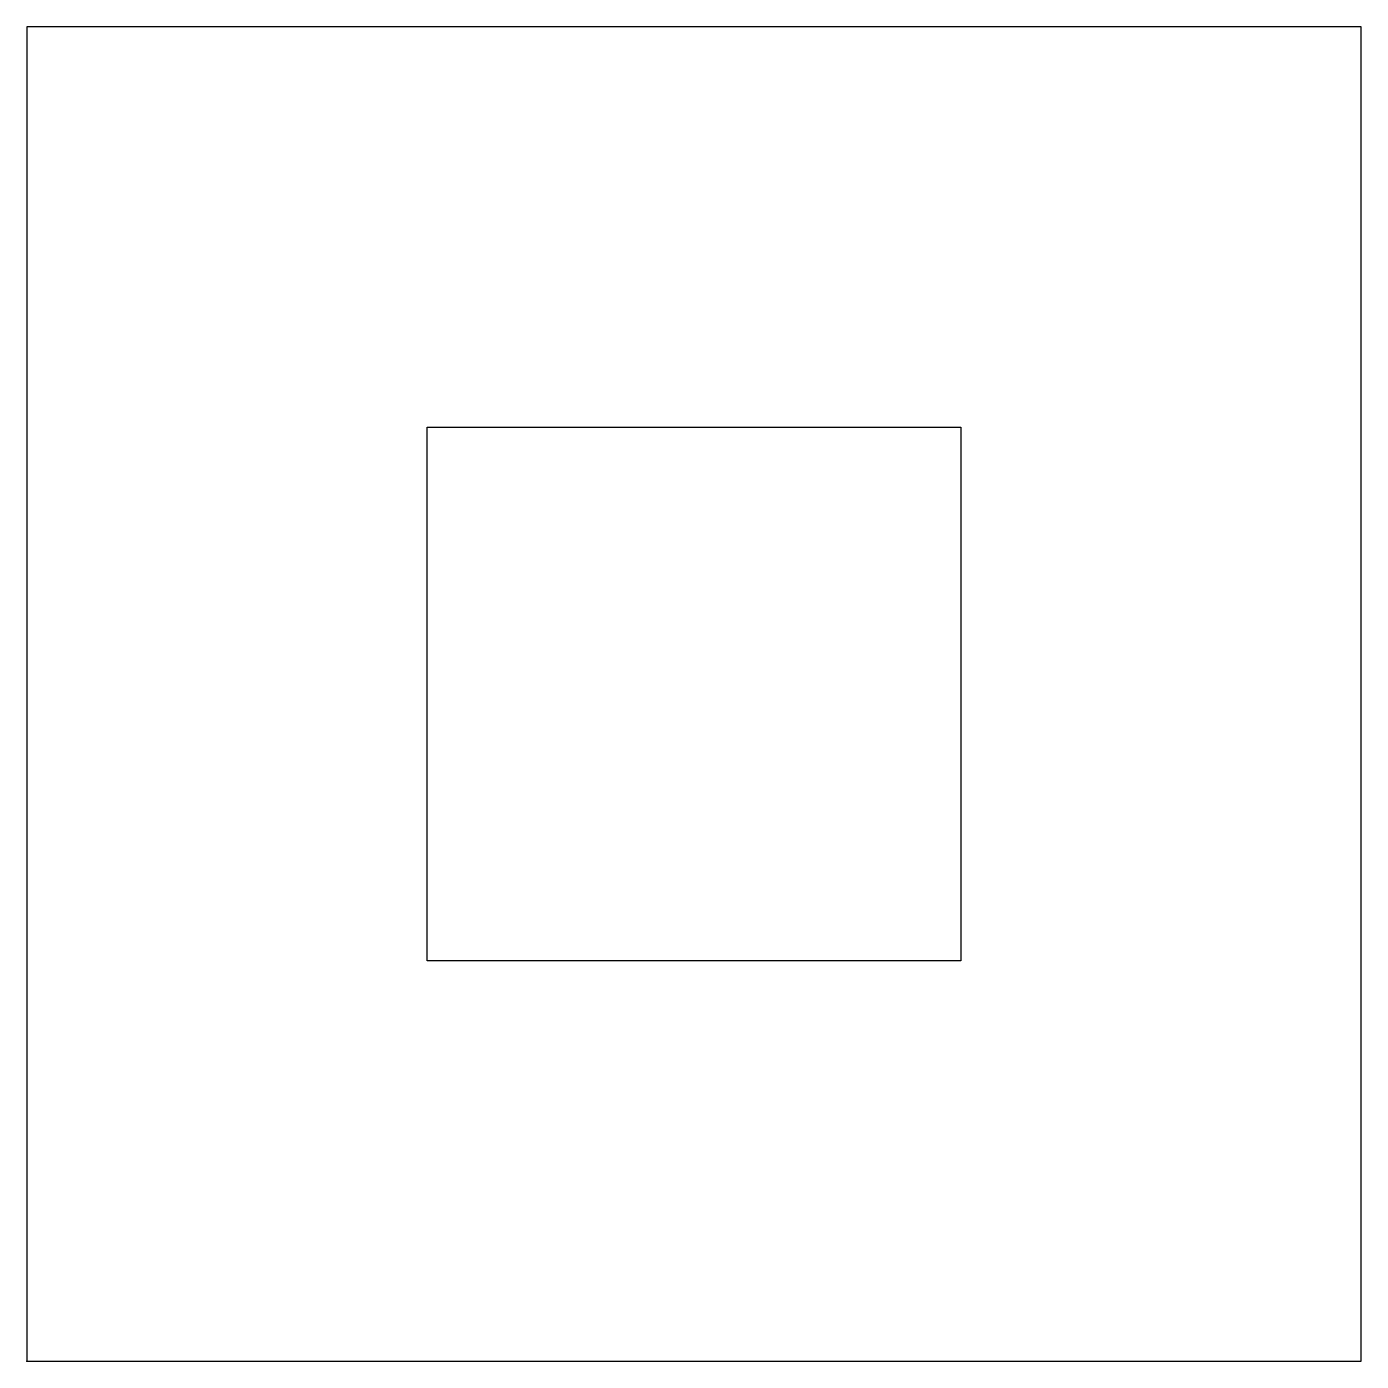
# Model space of a CAD drawing. Header units: millimetres. Extents: x 0 to 50, y 0 to 50.
import ezdxf

# ---------------------------------------------------------------- set-up
doc = ezdxf.new("R2010")
doc.units = ezdxf.units.MM
doc.header["$MEASUREMENT"] = 0
doc.layers.add('support cube pour bras SI v1_Sketch1', color=7, linetype='Continuous')

msp = doc.modelspace()

# ---------------------------------------------------------------- linework, layer by layer
at = {"layer": 'support cube pour bras SI v1_Sketch1'}
for p, q in [((50, 50), (0, 50)), ((0, 50), (0, 0)), ((50, 0), (50, 50)), ((15, 35), (35, 35)), ((15, 15), (15, 35)), ((35, 35), (35, 15)), ((35, 15), (15, 15)), ((0, 0), (50, 0))]:
    msp.add_line(p, q, dxfattribs=at)
msp.add_point((0, 0), dxfattribs=at)

doc.saveas('drawing.dxf')
